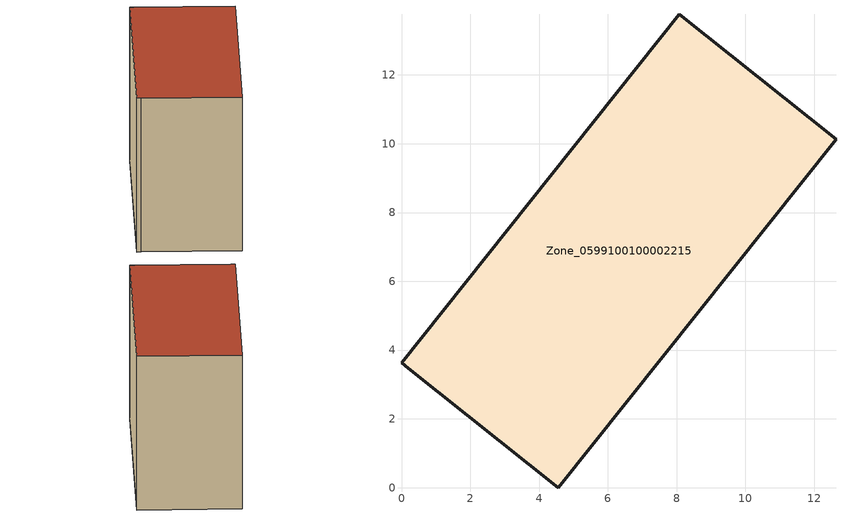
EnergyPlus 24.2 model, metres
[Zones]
Zone_0599100100002215
 floor ground (C_G): 4.56,0 0.2,3.47 0,3.63 8.08,13.76 12.63,10.13 z0.27
 wall outside (C_F): 4.56,0 12.63,10.13 8.08,13.76 0,3.63 0.2,3.47 4.56,0 z0.27:9.45
 roof outside (C_R): 0.2,3.47 4.56,0 12.63,10.13 8.08,13.76 0,3.63 z9.45
[BUILDING]
Pand.0599100100002215: North Axis=0; Terrain=City; Loads Convergence Tolerance Value=0.04; Temperature Convergence Tolerance Value=0.4; Solar Distribution=FullExterior; Maximum Number of Warmup Days=25; Minimum Number of Warmup Days=1
[Site:Location]
Rotterdam.The.Hague.AP_ZH_NLD Design_Conditions: Latitude=51.96; Longitude=4.45; Time Zone=1; Elevation=-4.5
[SITE:GROUNDTEMPERATURE:BUILDINGSURFACE]
18, 18, 18, 18, 18, 18, 18, 18, 18, 18, 18, 18
[MATERIAL] Thermal Absorptance=0.9; Solar Absorptance=0.7; Visible Absorptance=0.7
Name | Roughness | Thickness | Conductivity | Density | Specific Heat
G.TC.2006-2014 | MediumSmooth | 0.15 | 0.06 | 540 | 1210
F.TC.2006-2014 | Rough | 0.3 | 0.12 | 1920 | 840
R.TC.2006-2014 | MediumRough | 0.2 | 0.08 | 1500 | 1000
[CONSTRUCTION]
C_G: G.TC.2006-2014
C_F: F.TC.2006-2014
C_R: R.TC.2006-2014
[ZONE]
Zone_0599100100002215: Type=1; Multiplier=1; Ceiling Height=Autocalculate; Volume=Autocalculate; Floor Area=autocalculate; Part of Total Floor Area=Yes
[ZONEINFILTRATION:DESIGNFLOWRATE]
Infil_Zone_0599100100002215: Zone or ZoneList or Space or SpaceList=Zone_0599100100002215; Schedule=AlwaysOn; Design Flow Rate Calculation Method=Flow/Area; Flow Rate per Floor Area=0.0015; Constant Term Coefficient=1; Temperature Term Coefficient=0; Velocity Term Coefficient=0; Velocity Squared Term Coefficient=0
[HVACTEMPLATE:ZONE:IDEALLOADSAIRSYSTEM]
Zone_0599100100002215: Maximum Heating Supply Air Temperature=50; Minimum Cooling Supply Air Temperature=13; Maximum Heating Supply Air Humidity Ratio=0.0156; Minimum Cooling Supply Air Humidity Ratio=0.0077; Heating Limit=NoLimit; Cooling Limit=NoLimit; Dehumidification Control Type=ConstantSensibleHeatRatio; Cooling Sensible Heat Ratio=0.7; Dehumidification Setpoint=60; Humidification Control Type=None; Humidification Setpoint=30; Outdoor Air Method=None; Outdoor Air Flow Rate per Person=0.00944; Outdoor Air Flow Rate per Zone Floor Area=0; Outdoor Air Flow Rate per Zone=0; Demand Controlled Ventilation Type=None; Outdoor Air Economizer Type=NoEconomizer; Heat Recovery Type=None; Sensible Heat Recovery Effectiveness=0.7; Latent Heat Recovery Effectiveness=0.65
[ZONECONTROL:THERMOSTAT]
ThermostatControl_Zone_0599100100002215: Zone or ZoneList=Zone_0599100100002215; Control Type Schedule=DualSetpointControlType; Control 1=Thermostat_Zone_0599100100002215; Temperature Difference Between Cutout And Setpoint=0
[THERMOSTATSETPOINT:DUALSETPOINT]
Thermostat_Zone_0599100100002215: Heating Setpoint Temperature Schedule=HeatingSetpoint_Zone_0599100100002215; Cooling Setpoint Temperature Schedule=CoolingSetpoint_Zone_0599100100002215
[SCHEDULE:COMPACT]
HeatingSetpoint_Zone_0599100100002215: Through: 12/31, For: AllDays, Until: 24:00, 21
CoolingSetpoint_Zone_0599100100002215: Through: 12/31, For: AllDays, Until: 24:00, 24
DualSetpointControlType: Through: 12/31, For: AllDays, Until: 24:00, 4
AlwaysOn: Through: 12/31, For: AllDays, Until: 24:00, 1
